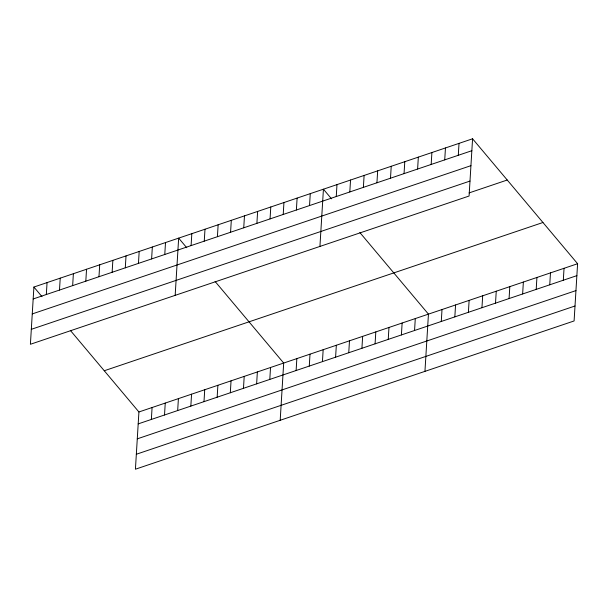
<?xml version="1.0" encoding="UTF-8"?>
<svg xmlns="http://www.w3.org/2000/svg" width="608" height="608" viewBox="0 0 608 608"><rect width="100%" height="100%" fill="white"/><g stroke="black" fill="none" stroke-linecap="round" stroke-linejoin="round"><path stroke-width="0.91" d="M33.904 287.044L30.4 344.28L469.08 196.027L472.576 138.791L33.904 287.044L41.99 296.666M46.33 294.515L47.059 282.598M59.493 290.069L60.222 278.145M72.656 285.616L73.378 273.699M85.812 281.17L86.541 269.253M98.975 276.724L99.704 264.807M112.13 272.278L112.86 260.361M125.294 267.832L126.023 255.907M138.457 263.378L139.186 251.461M70.346 330.395L138.92 411.973L135.424 469.209L574.096 320.956L577.6 263.72L472.576 138.791M151.612 258.932L152.342 247.015M151.354 419.444L152.084 407.527M164.776 254.486L165.505 242.569M164.517 414.998L165.247 403.081M175.165 295.351L178.661 238.123L186.747 247.737M177.673 410.552L178.402 398.635M191.094 245.594L191.824 233.67M190.836 406.106L191.566 394.182M204.258 241.14L204.987 229.224M203.999 401.652L204.721 389.736M217.413 236.694L218.143 224.778M217.155 397.206L217.884 385.29M230.576 232.248L231.306 220.332M230.318 392.76L231.048 380.844M243.74 227.802L244.469 215.886M243.474 388.314L244.203 376.398M256.895 223.349L257.625 211.432M256.637 383.868L257.366 371.944M270.058 218.903L270.788 206.986M269.8 379.415L270.53 367.498M283.214 214.457L283.944 202.54M280.189 420.288L283.685 363.052L215.11 281.474M296.377 210.011L297.107 198.094M296.119 370.523L296.848 358.606M309.54 205.565L310.27 193.64M309.274 366.077L310.004 354.16M319.93 246.43L323.426 189.194L331.512 198.816M322.438 361.631L323.167 349.706M336.254 196.528L336.984 184.612M335.601 357.177L336.33 345.26M349.82 191.953L350.542 180.029M348.756 352.731L349.486 340.814M363.379 187.37L364.108 175.446M361.92 348.285L362.649 336.368M376.937 182.788L377.667 170.871M375.083 343.839L375.805 331.922M390.496 178.205L391.225 166.288M388.238 339.393L388.968 327.469M404.054 173.622L404.784 161.705M401.402 334.94L402.131 323.023M417.612 169.039L418.342 157.122M414.557 330.494L415.287 318.577M431.171 164.456L431.9 152.54M424.946 371.366L428.45 314.131L359.868 232.545M444.729 159.874L445.459 147.957M441.279 321.465L442.008 309.548M458.288 155.291L459.017 143.374M454.837 316.882L455.567 304.965M468.396 312.299L469.125 300.382M481.954 307.716L482.684 295.8M495.52 303.134L496.242 291.217M509.078 298.551L509.808 286.634M522.637 293.968L523.366 282.051M536.195 289.385L536.925 277.468M549.754 284.802L550.483 272.886M563.312 280.22L564.042 268.303M33.174 298.961L471.846 150.708M32.254 313.918L470.934 165.665M31.312 329.323L469.992 181.07M469.102 192.903L507.232 180.021M104.264 370.751L542.944 222.498M138.92 411.973L577.6 263.72M138.191 423.89L576.87 275.644M137.279 438.847L575.958 290.594M136.336 454.252L575.016 305.999"/></g></svg>
